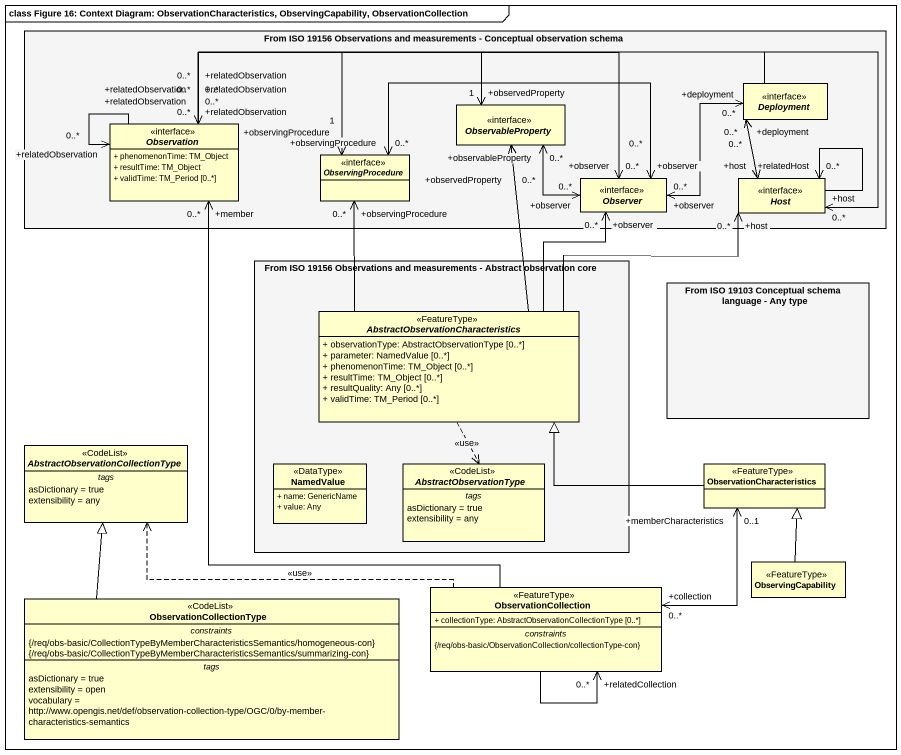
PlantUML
@startuml
mainframe class Figure 16: Context Diagram: ObservationCharacteristics, ObservingCapability, ObservationCollection
allowmixing
hide circle
hide empty members
skinparam classAttributeIconSize 0
rectangle "From ISO 19156 Observations and measurements - Conceptual observation schema" as From_ISO_19156_Observations #F5F5F5 {
  interface ObservableProperty
  interface Deployment
  interface Observation {
    + phenomenonTime: TM_Object
    + resultTime: TM_Object
    + validTime: TM_Period [0..*]
  }
  interface ObservingProcedure
  interface Observer
  interface Host
}
rectangle "From ISO 19156 Observations and measurements - Abstract observation core" as From_ISO_19156_Observations_2 #F5F5F5 {
  abstract class "AbstractObservationCharacteristics" as AbstractObservationCharacter <<FeatureType>> {
    + observationType: AbstractObservationType [0..*]
    + parameter: NamedValue [0..*]
    + phenomenonTime: TM_Object [0..*]
    + resultTime: TM_Object [0..*]
    + resultQuality: Any [0..*]
    + validTime: TM_Period [0..*]
  }
  class NamedValue <<DataType>> {
    + name: GenericName
    + value: Any
  }
  abstract class AbstractObservationType <<CodeList>> {
    -- tags --
    asDictionary = true
    extensibility = any
  }
}
rectangle "From ISO 19103 Conceptual schema language - Any type" as From_ISO_19103_Conceptual #F5F5F5
abstract class "AbstractObservationCollectionType" as AbstractObservationCollectio <<CodeList>> {
  -- tags --
  asDictionary = true
  extensibility = any
}
class ObservationCharacteristics <<FeatureType>>
class ObservingCapability <<FeatureType>>
class ObservationCollectionType <<CodeList>> {
  -- constraints --
  {/req/obs-basic/CollectionTypeByMemberCharacteristicsSemantics/homogeneous-con}
  {/req/obs-basic/CollectionTypeByMemberCharacteristicsSemantics/summarizing-con}
  -- tags --
  asDictionary = true
  extensibility = open
  vocabulary = http://www.opengis.net/def/observation-collection-type/OGC/0/by-member-characteristics-semantics
}
class ObservationCollection <<FeatureType>> {
  + collectionType: AbstractObservationCollectionType [0..*]
  -- constraints --
  {/req/obs-basic/ObservationCollection/collectionType-con}
}
Deployment -left-> "+relatedObservation\n0..*" Observation
Observation "+relatedObservation\n0..*" <-right-> "+observedProperty\n1" ObservableProperty
Observation --> "+relatedObservation\n0..*" Observation
Observation "+relatedObservation\n0..*" <-right-> "+observingProcedure\n1" ObservingProcedure
Observation "+relatedObservation\n0..*" <-right-> "+observer\n0..*" Observer
Observer "+observer\n0..*" <-up-> "+observableProperty\n0..*" ObservableProperty
Observer "+observer\n0..*" <-right-> "+deployment\n0..*" Deployment
Observer "+observer\n0..*" <-left-> "+observingProcedure\n0..*" ObservingProcedure
Host "+host\n0..*" <-up-> "+deployment\n0..*" Deployment
Host "+host\n0..*" <-left-> "+relatedObservation\n0..*" Observation
Host --> "+relatedHost\n0..*" Host
AbstractObservationCharacter -up-> "+observedProperty\n0..*" ObservableProperty
AbstractObservationCharacter -up-> "+observingProcedure\n0..*" ObservingProcedure
AbstractObservationCharacter -up-> "+observer\n0..*" Observer
AbstractObservationCharacter -right-> "+host\n0..*" Host
AbstractObservationCharacter ..> AbstractObservationType : <<use>>
ObservationCharacteristics -left-|> AbstractObservationCharacter
ObservingCapability -up-|> ObservationCharacteristics
ObservationCollectionType -up-|> AbstractObservationCollectio
ObservationCollection -up-> "+member\n0..*" Observation
ObservationCollection .left.> AbstractObservationCollectio : <<use>>
ObservationCollection "+collection\n0..*" <-up-> "+memberCharacteristics\n0..1" ObservationCharacteristics
ObservationCollection --> "+relatedCollection\n0..*" ObservationCollection
@enduml
